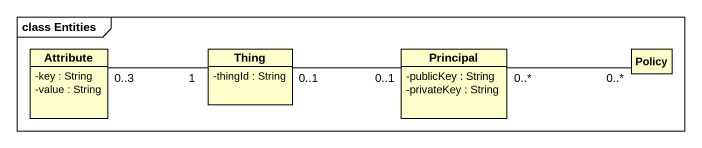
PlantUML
@startuml
mainframe class Entities
hide circle
hide empty members
skinparam classAttributeIconSize 0
class Attribute {
  -key : String
  -value : String
}
class Thing {
  -thingId : String
}
class Principal {
  -publicKey : String
  -privateKey : String
}
class Policy
Thing "1" -left- "0..3" Attribute
Thing "0..1" -right- "0..1" Principal
Principal "0..*" -right- "0..*" Policy
@enduml
